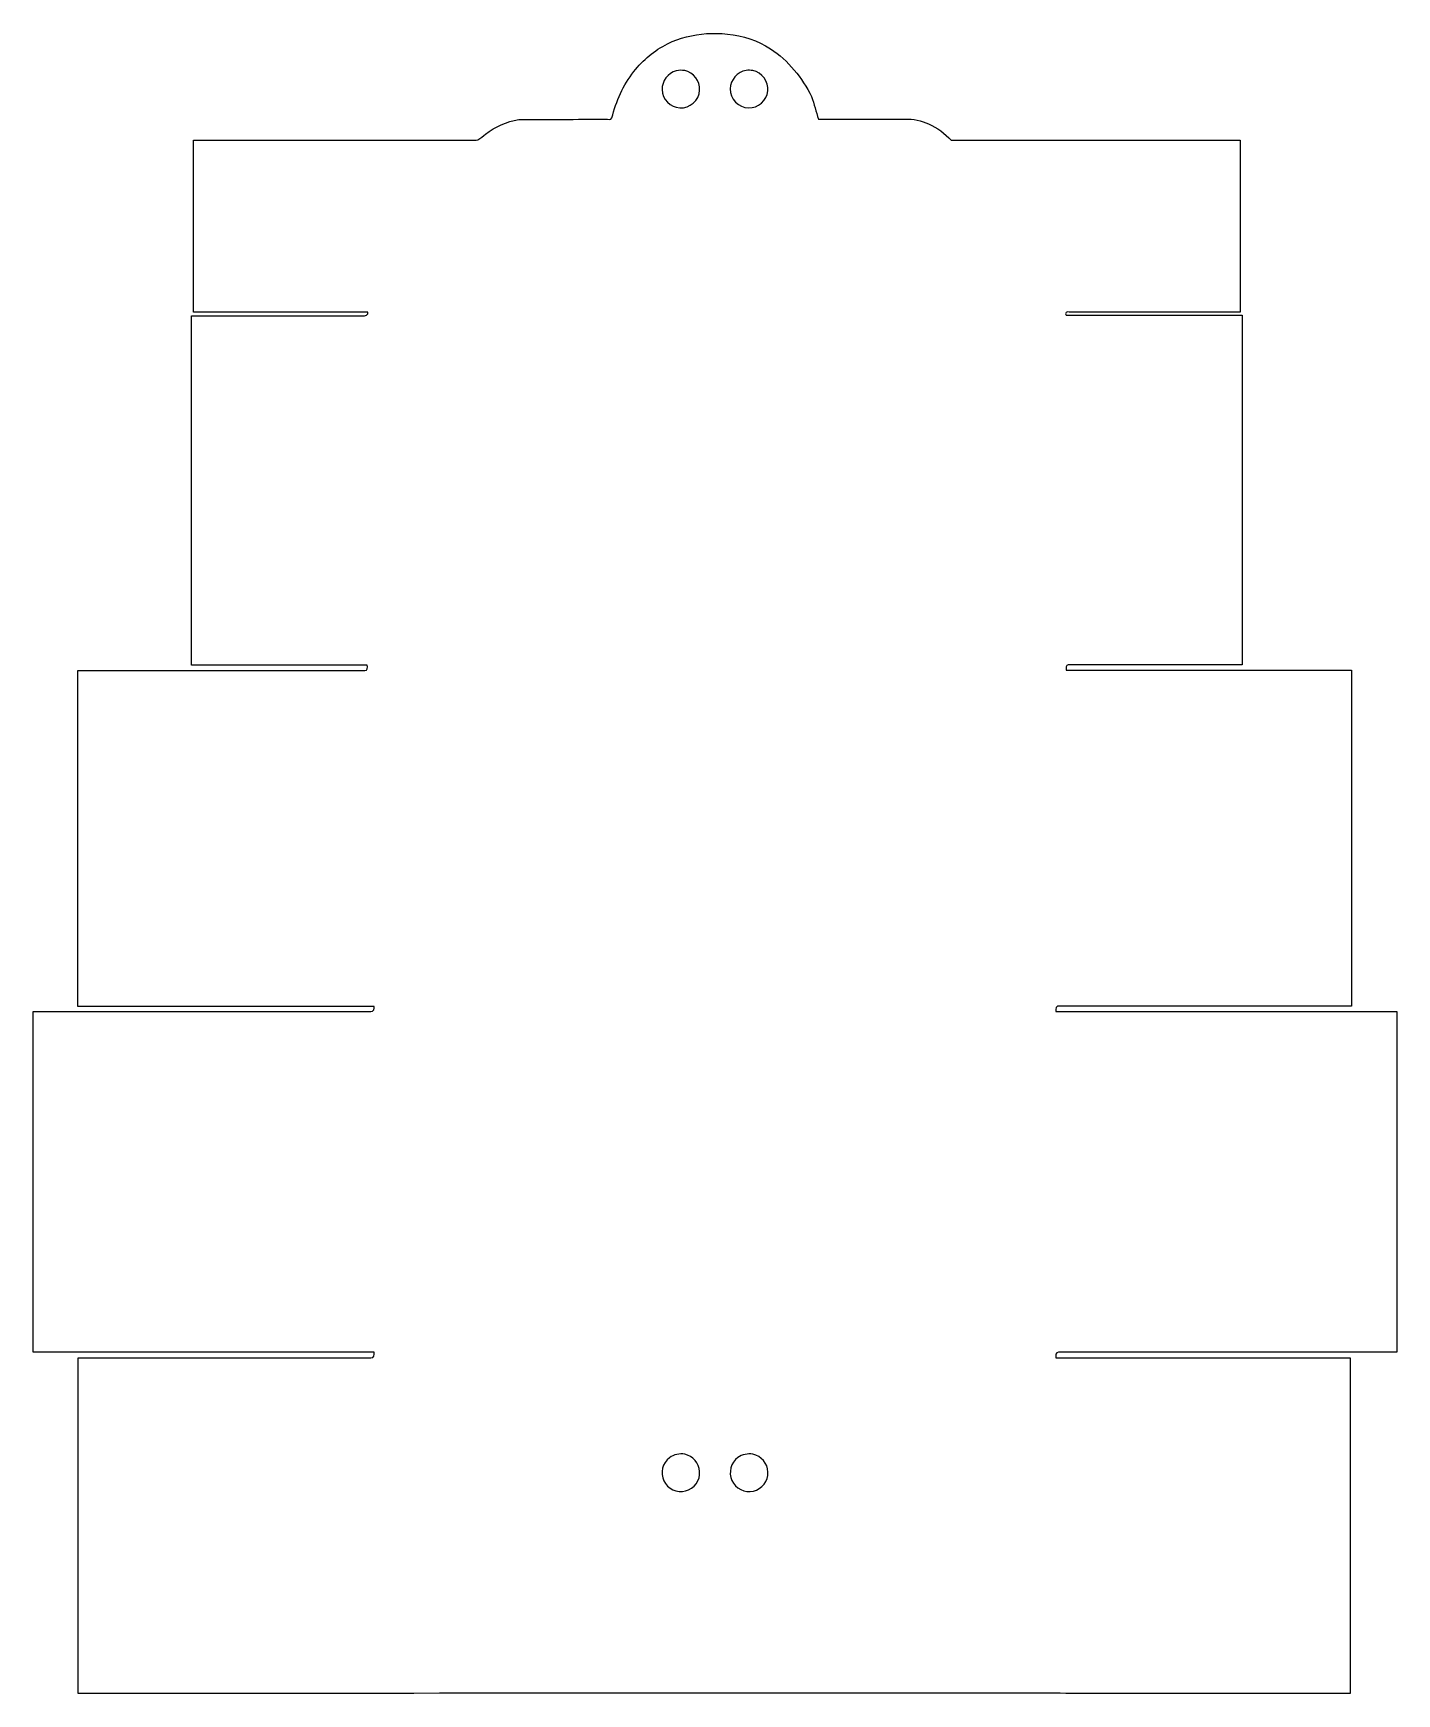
# Model space of a CAD drawing. Header units: centimetres. Extents: x -14.6 to 4.5, y -8.6 to 14.6.
import ezdxf

# ---------------------------------------------------------------- set-up
doc = ezdxf.new("R2010")
doc.units = ezdxf.units.CM
doc.header["$MEASUREMENT"] = 0
doc.layers.add('Layer 1', color=7, linetype='Continuous')

msp = doc.modelspace()

# ---------------------------------------------------------------- linework, layer by layer
at = {"layer": 'Layer 1', "color": 92}
for points, knots in [([(-5.15332, 14.6398), (-5.34077, 14.62293), (-5.52842, 14.58302), (-5.69733, 14.4975), (-5.69733, 14.4975), (-5.88095, 14.40617), (-6.04023, 14.26996), (-6.16754, 14.10972), (-6.16754, 14.10972), (-6.31637, 13.9199), (-6.41657, 13.69467), (-6.47388, 13.46158), (-6.47388, 13.46158), (-6.48552, 13.4268), (-6.53217, 13.44796), (-6.55971, 13.44208), (-6.55971, 13.44208), (-6.965, 13.44099), (-7.37058, 13.4423), (-7.77587, 13.43975), (-7.77587, 13.43975), (-7.94306, 13.4085), (-8.10329, 13.33929), (-8.23873, 13.23586), (-8.23873, 13.23586), (-8.27643, 13.21177), (-8.30596, 13.1736), (-8.34565, 13.15445), (-8.34565, 13.15445), (-8.41187, 13.14455), (-8.47984, 13.15388), (-8.54681, 13.1507), (-8.54681, 13.1507), (-9.80514, 13.1507), (-11.06347, 13.15073), (-12.32183, 13.1507), (-12.32183, 13.1507), (-12.32183, 12.35025), (-12.32183, 11.54978), (-12.32183, 10.74931), (-12.32183, 10.74931), (-11.50922, 10.74917), (-10.69663, 10.74944), (-9.88401, 10.74917), (-9.88401, 10.74917), (-9.87311, 10.70999), (-9.92198, 10.68739), (-9.95497, 10.69583), (-9.95497, 10.69583), (-10.75317, 10.69798), (-11.55139, 10.69845), (-12.34985, 10.69737), (-12.34985, 10.69737), (-12.34985, 9.07008), (-12.34985, 7.44278), (-12.34985, 5.81552), (-12.34985, 5.81552), (-11.53057, 5.81552), (-10.71102, 5.81552), (-9.89171, 5.81552), (-9.89171, 5.81552), (-9.89097, 5.7889), (-9.88327, 5.73691), (-9.92471, 5.74186), (-9.92471, 5.74186), (-11.26167, 5.74138), (-12.59865, 5.74088), (-13.93562, 5.74029), (-13.93562, 5.74029), (-13.93562, 4.17684), (-13.93587, 2.61337), (-13.93562, 1.04992), (-13.93562, 1.04992), (-12.55599, 1.04992), (-11.17634, 1.04992), (-9.79646, 1.04992), (-9.79646, 1.04992), (-9.79125, 1.0196), (-9.80218, 0.96917), (-9.84335, 0.98012), (-9.84335, 0.98012), (-11.41521, 0.98012), (-12.98709, 0.98012), (-14.55896, 0.9801), (-14.55896, 0.9801), (-14.55896, -0.6074), (-14.55896, -2.1949), (-14.55896, -3.7824), (-14.55896, -3.7824), (-12.97146, -3.7824), (-11.38396, -3.7824), (-9.79646, -3.7824), (-9.79646, -3.7824), (-9.7899, -3.81254), (-9.79736, -3.86741), (-9.83988, -3.85831), (-9.83988, -3.85831), (-11.20413, -3.8586), (-12.5684, -3.85884), (-13.93264, -3.85911), (-13.93264, -3.85911), (-13.93264, -5.42248), (-13.93264, -6.98616), (-13.93264, -8.54961), (-13.93264, -8.54961), (-10.0847, -8.54811), (-6.237, -8.54564), (-2.38903, -8.54514), (-2.38903, -8.54514), (-1.66375, -8.54612), (-0.93845, -8.54464), (-0.21317, -8.54736), (-0.21317, -8.54736), (0.21669, -8.55382), (0.64656, -8.54763), (1.07643, -8.54961), (1.07643, -8.54961), (1.99792, -8.54961), (2.91917, -8.54961), (3.84067, -8.54961), (3.84067, -8.54961), (3.84067, -6.98593), (3.84067, -5.42248), (3.84067, -3.85911), (3.84067, -3.85911), (2.46994, -3.85911), (1.09924, -3.85903), (-0.27146, -3.85903), (-0.27146, -3.85903), (-0.2722, -3.83175), (-0.2794, -3.77891), (-0.23723, -3.78314), (-0.23723, -3.78314), (1.33887, -3.78288), (2.91494, -3.78264), (4.49104, -3.78238), (4.49104, -3.78238), (4.49104, -2.19488), (4.49104, -0.60738), (4.49104, 0.98012), (4.49104, 0.98012), (2.90354, 0.98012), (1.31604, 0.98012), (-0.27146, 0.98012), (-0.27146, 0.98012), (-0.27667, 1.01155), (-0.26675, 1.06421), (-0.22384, 1.05304), (-0.22384, 1.05304), (1.13721, 1.05304), (2.49822, 1.05304), (3.85927, 1.05304), (3.85927, 1.05304), (3.85927, 2.61673), (3.85927, 4.18047), (3.85927, 5.74418), (3.85927, 5.74418), (2.53024, 5.74418), (1.20094, 5.74418), (-0.12808, 5.74418), (-0.12808, 5.74418), (-0.12684, 5.7704), (-0.13951, 5.8221), (-0.09906, 5.82171), (-0.09906, 5.82171), (0.71057, 5.82197), (1.52019, 5.82224), (2.33005, 5.82247), (2.33005, 5.82247), (2.32992, 7.44966), (2.32982, 9.07711), (2.33005, 10.7043), (2.33005, 10.7043), (1.51051, 10.7043), (0.6912, 10.70433), (-0.12808, 10.70433), (-0.12808, 10.70433), (-0.15116, 10.72925), (-0.11396, 10.76365), (-0.08742, 10.74931), (-0.08742, 10.74931), (0.70906, 10.74931), (1.50556, 10.74931), (2.30203, 10.74931), (2.30203, 10.74931), (2.30203, 11.54978), (2.30203, 12.35025), (2.30203, 13.1507), (2.30203, 13.1507), (0.9571, 13.15073), (-0.3878, 13.15078), (-1.7327, 13.15078), (-1.7327, 13.15078), (-1.82499, 13.2428), (-1.92741, 13.32763), (-2.04997, 13.37655), (-2.04997, 13.37655), (-2.15167, 13.4235), (-2.26401, 13.44962), (-2.37638, 13.44216), (-2.37638, 13.44216), (-2.77995, 13.44218), (-3.18378, 13.44216), (-3.58759, 13.44216), (-3.58759, 13.44216), (-3.62109, 13.5473), (-3.64813, 13.65498), (-3.68583, 13.75854), (-3.68583, 13.75854), (-3.81579, 14.02415), (-4.01053, 14.26203), (-4.25783, 14.42623), (-4.25783, 14.42623), (-4.4369, 14.54381), (-4.64526, 14.614), (-4.85836, 14.6336), (-4.85836, 14.6336), (-4.95633, 14.64469), (-5.05505, 14.64419), (-5.15326, 14.63978), (-5.15326, 14.63978), (-5.15326, 14.63978), (-5.15332, 14.6398), (-5.15332, 14.6398)], [0, 0, 0, 0, 0.01754386, 0.01754386, 0.01754386, 0.01754386, 0.03508772, 0.03508772, 0.03508772, 0.03508772, 0.05263158, 0.05263158, 0.05263158, 0.05263158, 0.07017544, 0.07017544, 0.07017544, 0.07017544, 0.0877193, 0.0877193, 0.0877193, 0.0877193, 0.10526316, 0.10526316, 0.10526316, 0.10526316, 0.12280702, 0.12280702, 0.12280702, 0.12280702, 0.14035088, 0.14035088, 0.14035088, 0.14035088, 0.15789474, 0.15789474, 0.15789474, 0.15789474, 0.1754386, 0.1754386, 0.1754386, 0.1754386, 0.19298246, 0.19298246, 0.19298246, 0.19298246, 0.21052632, 0.21052632, 0.21052632, 0.21052632, 0.22807018, 0.22807018, 0.22807018, 0.22807018, 0.24561404, 0.24561404, 0.24561404, 0.24561404, 0.26315789, 0.26315789, 0.26315789, 0.26315789, 0.28070175, 0.28070175, 0.28070175, 0.28070175, 0.29824561, 0.29824561, 0.29824561, 0.29824561, 0.31578947, 0.31578947, 0.31578947, 0.31578947, 0.33333333, 0.33333333, 0.33333333, 0.33333333, 0.35087719, 0.35087719, 0.35087719, 0.35087719, 0.36842105, 0.36842105, 0.36842105, 0.36842105, 0.38596491, 0.38596491, 0.38596491, 0.38596491, 0.40350877, 0.40350877, 0.40350877, 0.40350877, 0.42105263, 0.42105263, 0.42105263, 0.42105263, 0.43859649, 0.43859649, 0.43859649, 0.43859649, 0.45614035, 0.45614035, 0.45614035, 0.45614035, 0.47368421, 0.47368421, 0.47368421, 0.47368421, 0.49122807, 0.49122807, 0.49122807, 0.49122807, 0.50877193, 0.50877193, 0.50877193, 0.50877193, 0.52631579, 0.52631579, 0.52631579, 0.52631579, 0.54385965, 0.54385965, 0.54385965, 0.54385965, 0.56140351, 0.56140351, 0.56140351, 0.56140351, 0.57894737, 0.57894737, 0.57894737, 0.57894737, 0.59649123, 0.59649123, 0.59649123, 0.59649123, 0.61403509, 0.61403509, 0.61403509, 0.61403509, 0.63157895, 0.63157895, 0.63157895, 0.63157895, 0.64912281, 0.64912281, 0.64912281, 0.64912281, 0.66666667, 0.66666667, 0.66666667, 0.66666667, 0.68421053, 0.68421053, 0.68421053, 0.68421053, 0.70175439, 0.70175439, 0.70175439, 0.70175439, 0.71929825, 0.71929825, 0.71929825, 0.71929825, 0.73684211, 0.73684211, 0.73684211, 0.73684211, 0.75438596, 0.75438596, 0.75438596, 0.75438596, 0.77192982, 0.77192982, 0.77192982, 0.77192982, 0.78947368, 0.78947368, 0.78947368, 0.78947368, 0.80701754, 0.80701754, 0.80701754, 0.80701754, 0.8245614, 0.8245614, 0.8245614, 0.8245614, 0.84210526, 0.84210526, 0.84210526, 0.84210526, 0.85964912, 0.85964912, 0.85964912, 0.85964912, 0.87719298, 0.87719298, 0.87719298, 0.87719298, 0.89473684, 0.89473684, 0.89473684, 0.89473684, 0.9122807, 0.9122807, 0.9122807, 0.9122807, 0.92982456, 0.92982456, 0.92982456, 0.92982456, 0.94736842, 0.94736842, 0.94736842, 0.94736842, 0.96491228, 0.96491228, 0.96491228, 0.96491228, 1, 1, 1, 1]), ([(-5.45714, 14.12262), (-5.33336, 14.09683), (-5.23687, 13.97528), (-5.24851, 13.84779), (-5.24851, 13.84779), (-5.25373, 13.70863), (-5.38694, 13.58907), (-5.52659, 13.60296), (-5.52659, 13.60296), (-5.65756, 13.60768), (-5.77215, 13.72476), (-5.77191, 13.85647), (-5.77191, 13.85647), (-5.77786, 13.97553), (-5.69177, 14.09137), (-5.57519, 14.11816), (-5.57519, 14.11816), (-5.53651, 14.12808), (-5.49682, 14.12808), (-5.45714, 14.12262), (-5.45714, 14.12262), (-5.45714, 14.12262), (-5.45714, 14.12262), (-5.45714, 14.12262)], [0, 0, 0, 0, 0.14285714, 0.14285714, 0.14285714, 0.14285714, 0.28571429, 0.28571429, 0.28571429, 0.28571429, 0.42857143, 0.42857143, 0.42857143, 0.42857143, 0.57142857, 0.57142857, 0.57142857, 0.57142857, 0.71428571, 0.71428571, 0.71428571, 0.71428571, 1, 1, 1, 1]), ([(-4.50464, 14.12262), (-4.37737, 14.09658), (-4.28088, 13.96834), (-4.29678, 13.83836), (-4.29678, 13.83836), (-4.30694, 13.70647), (-4.43145, 13.59545), (-4.56417, 13.60262), (-4.56417, 13.60262), (-4.70281, 13.60232), (-4.82708, 13.72977), (-4.82015, 13.86895), (-4.82015, 13.86895), (-4.81891, 13.99222), (-4.72167, 14.10831), (-4.5979, 14.12371), (-4.5979, 14.12371), (-4.56713, 14.12915), (-4.53538, 14.12595), (-4.50464, 14.12262), (-4.50464, 14.12262), (-4.50464, 14.12262), (-4.50464, 14.12262), (-4.50464, 14.12262)], [0, 0, 0, 0, 0.14285714, 0.14285714, 0.14285714, 0.14285714, 0.28571429, 0.28571429, 0.28571429, 0.28571429, 0.42857143, 0.42857143, 0.42857143, 0.42857143, 0.57142857, 0.57142857, 0.57142857, 0.57142857, 0.71428571, 0.71428571, 0.71428571, 0.71428571, 1, 1, 1, 1]), ([(-5.45714, -5.20719), (-5.34477, -5.23023), (-5.25349, -5.3317), (-5.24827, -5.44703), (-5.24827, -5.44703), (-5.23637, -5.56982), (-5.32516, -5.69211), (-5.44547, -5.71963), (-5.44547, -5.71963), (-5.56329, -5.75212), (-5.69748, -5.68939), (-5.74783, -5.57776), (-5.74783, -5.57776), (-5.80117, -5.4701), (-5.76718, -5.32847), (-5.67021, -5.25679), (-5.67021, -5.25679), (-5.61118, -5.20965), (-5.5308, -5.19377), (-5.45714, -5.20719), (-5.45714, -5.20719), (-5.45714, -5.20719), (-5.45714, -5.20719), (-5.45714, -5.20719)], [0, 0, 0, 0, 0.14285714, 0.14285714, 0.14285714, 0.14285714, 0.28571429, 0.28571429, 0.28571429, 0.28571429, 0.42857143, 0.42857143, 0.42857143, 0.42857143, 0.57142857, 0.57142857, 0.57142857, 0.57142857, 0.71428571, 0.71428571, 0.71428571, 0.71428571, 1, 1, 1, 1]), ([(-4.50464, -5.20719), (-4.3888, -5.23073), (-4.29628, -5.33815), (-4.29527, -5.45695), (-4.29527, -5.45695), (-4.28834, -5.5785), (-4.37862, -5.69534), (-4.49744, -5.72114), (-4.49744, -5.72114), (-4.61624, -5.75064), (-4.74919, -5.6859), (-4.79782, -5.57329), (-4.79782, -5.57329), (-4.84841, -5.46391), (-4.81222, -5.3235), (-4.71374, -5.25357), (-4.71374, -5.25357), (-4.65444, -5.20917), (-4.57682, -5.19404), (-4.50464, -5.20719)], [0, 0, 0, 0, 0.16666667, 0.16666667, 0.16666667, 0.16666667, 0.33333333, 0.33333333, 0.33333333, 0.33333333, 0.5, 0.5, 0.5, 0.5, 0.66666667, 0.66666667, 0.66666667, 0.66666667, 1, 1, 1, 1])]:
    msp.add_open_spline(points, degree=3, knots=knots, dxfattribs=at)

doc.saveas('drawing.dxf')
